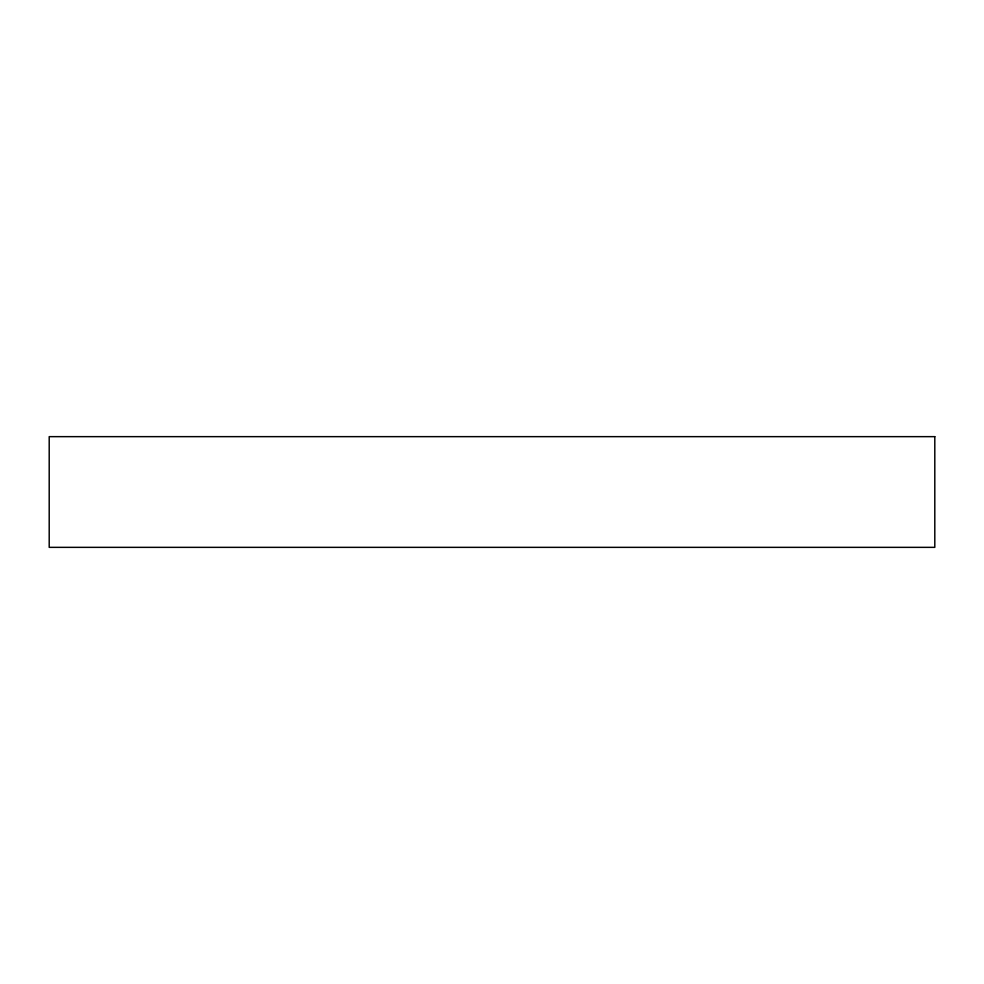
<?xml version="1.0" encoding="UTF-8"?>
<svg xmlns="http://www.w3.org/2000/svg" width="984" height="984" viewBox="0 0 984 984"><rect width="100%" height="100%" fill="white"/><g stroke="black" fill="none" stroke-linecap="round" stroke-linejoin="round"><path stroke-width="1.48" d="M934.8 436.65L49.2 436.65L49.2 547.35L934.8 547.35L934.8 436.65"/></g></svg>
